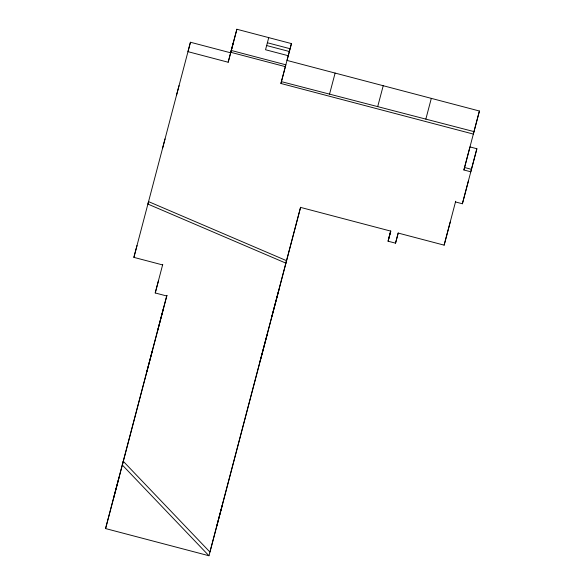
<?xml version="1.0" encoding="UTF-8"?>
<svg xmlns="http://www.w3.org/2000/svg" width="585" height="585" viewBox="0 0 585 585"><rect width="100%" height="100%" fill="white"/><g stroke="black" fill="none" stroke-linecap="round" stroke-linejoin="round"><path stroke-width="0.88" d="M162.608 264.925L133.885 257.371L190.454 42.244L230.658 52.818M166.718 295.988L155.23 292.968L162.754 264.369M300.617 207.236L208.962 555.75L105.578 528.569L166.886 295.396M190.454 42.244L187.968 51.663L228.172 62.237L233.269 42.888M163.434 308.617L105.578 528.569M166.922 295.352L157.343 331.673M230.614 53.052L236.874 29.25L291.44 43.597L287.016 60.423L479.422 111.018L463.898 169.979L470.786 171.793L476.877 148.736L469.989 146.923L463.898 169.979M479.422 111.018L473.331 134.075L280.924 83.479L285.831 64.803L231.272 50.456M398.224 232.976L395.533 243.163L388.067 241.203L390.721 231.104L300.544 207.39L209.935 552.05L123.267 461.287L122.287 464.987L208.962 555.75M388.718 238.731L390.707 231.163M395.533 243.163L398.188 233.064L444.132 245.144L450.223 222.088M444.132 245.144L455.678 201.247M455.488 201.949L462.384 203.763L476.877 148.736M162.557 148.319L165.043 138.901M176.568 95.026L179.054 85.607M133.885 257.371L137.029 245.488M155.23 292.968L158.374 281.085M228.172 62.237L236.874 29.25M146.85 371.592L152.29 351M113.424 498.742L118.865 478.15M268.734 37.63L265.539 49.747L288.237 55.714M280.924 83.479L291.44 43.597M329.552 94.126L335.117 73.074M260.076 361.318L267.082 334.81M271.871 316.441L278.877 289.933M216.808 525.93L222.249 505.338M377.698 106.624L383.219 85.724M388.067 241.203L390.758 231.009M425.843 119.113L431.32 98.368M462.384 203.763L468.475 180.707M281.407 81.637L473.982 131.61M267.382 42.756L290.08 48.73M266.643 45.542L289.348 51.509M230.782 52.306L285.348 66.653M464.548 167.515L471.437 169.321M148.546 201.613L147.895 204.077L285.882 263.148L286.533 260.683L148.546 201.613"/></g></svg>
